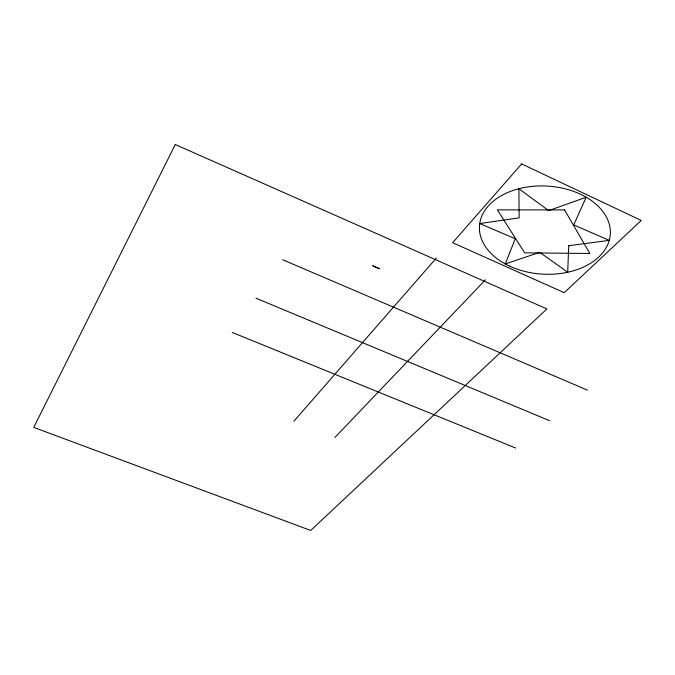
<?xml version="1.0" encoding="UTF-8"?>
<svg xmlns="http://www.w3.org/2000/svg" width="675" height="675" viewBox="0 0 675 675"><rect width="100%" height="100%" fill="white"/><g stroke="black" fill="none" stroke-linecap="round" stroke-linejoin="round"><path stroke-width="1.01" d="M293.87 421.242L436.32 258.069M334.935 437.434L485.443 279.821M232.234 332.429L515.616 448.023M255.994 298.198L549.577 420.702M282.69 259.74L587.512 390.175M568.713 245.725L567.7 272.236L539.772 252.34L505.28 263.942L515.261 238.739L479.714 223.543L519.151 217.865L518.898 188.722L548.674 210.625L586.187 197.235L573.733 224.902L609.247 240.359L568.713 245.725M175.272 144.534L33.75 427.402L310.702 530.466L546.902 308.931L175.272 144.534M372.819 265.849L379.375 268.701L372.819 265.849M521.648 163.932L452.621 242.705L564.233 292.688L641.25 220.447L521.648 163.932M564.57 209.933L497.399 209.874L524.661 252.847L589.849 253.462L564.57 209.933M509.11 265.882A65.551 44.094 3.5 0 0 610.267 234.681A65.551 44.094 3.5 0 0 515.253 189.751A65.551 44.094 3.5 0 0 509.11 265.882"/></g></svg>
